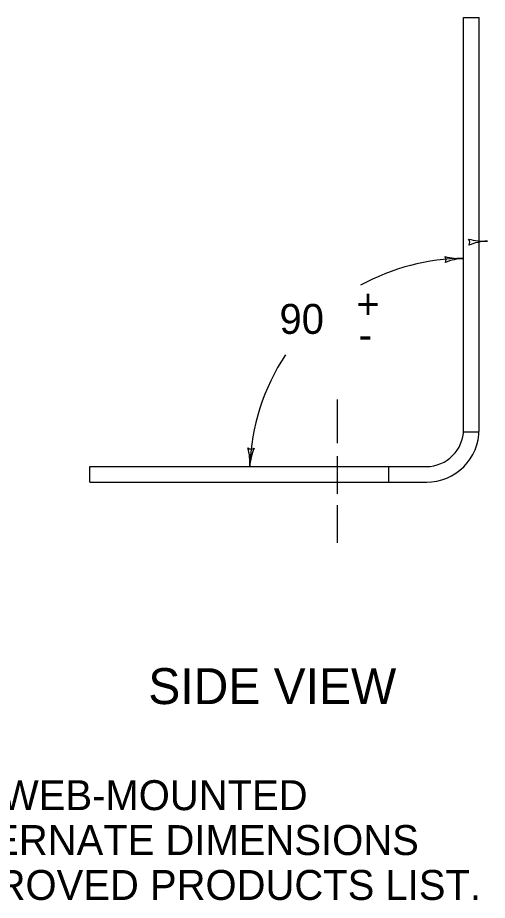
# Model space of a CAD drawing. Extents: x 998.8 to 1037.2, y 999 to 1023.1.
# Drawn here: x 1014.86 to 1018, y 1007.15 to 1013.05 of the extents above; entities that cross this region are included whole.
import ezdxf

# ---------------------------------------------------------------- set-up
doc = ezdxf.new("R2010")
doc.units = 0
doc.layers.add('Level 1', color=7, linetype='Continuous')

msp = doc.modelspace()

# ---------------------------------------------------------------- linework, layer by layer
at = {"layer": 'Level 1'}
for p, q in [((1017.8428, 1013.047), (1017.9473, 1013.047)), ((1017.8428, 1010.297), (1017.8428, 1013.047)), ((1017.9473, 1010.2936), (1017.9473, 1013.047)), ((1016.999, 1010.203), (1016.999, 1010.4947)), ((1017.8428, 1010.2788), (1017.9473, 1010.2788)), ((1016.999, 1009.8658), (1016.999, 1010.1164)), ((1015.3428, 1010.047), (1017.5928, 1010.047)), ((1015.3428, 1009.9424), (1015.3428, 1010.047)), ((1017.3428, 1009.9424), (1017.3428, 1010.047)), ((1015.3428, 1009.9424), (1017.5962, 1009.9424)), ((1016.999, 1009.5378), (1016.999, 1009.7884))]:
    msp.add_line(p, q, dxfattribs=at)
for centre, radius, start, end in [((1017.8533, 1011.5457), 0.0313, 322.04418, 44.16088), ((1017.9794, 1011.9444), 0.3909, 254.61674, 273.26347), ((1018.024, 1011.1638), 0.3909, 93.26958, 111.93837), ((1018.024, 1011.1638), 0.3909, 93.25736, 93.26958), ((1017.8503, 1010.0002), 1.438, 90.29884, 118.96475), ((1017.8205, 1011.8284), 0.3909, 254.61674, 273.26347), ((1017.6943, 1011.4296), 0.0313, 322.04418, 44.16088), ((1017.865, 1011.0478), 0.3909, 93.26958, 111.93837), ((1017.865, 1011.0478), 0.3909, 93.25736, 93.26958), ((1017.8503, 1010.0002), 1.438, 146.48558, 178.13366), ((1017.5928, 1010.297), 0.25, 270, 0), ((1017.5928, 1010.297), 0.3546, 270, 0), ((1016.423, 1010.1953), 0.0313, 224.95062, 307.06731), ((1016.0229, 1010.0731), 0.3909, 356.17602, 14.84481), ((1016.8031, 1010.0209), 0.3909, 157.52318, 176.16991), ((1016.0229, 1010.0731), 0.3909, 356.1638, 356.17602)]:
    msp.add_arc(centre, radius, start, end, dxfattribs=at)

# ---------------------------------------------------------------- texts
for s, height, p in [('+', 0.2, (1017.1258, 1011.0338)), ('90', 0.2, (1016.6117, 1010.9339)), ('-', 0.2, (1017.1415, 1010.8288)), ('SIDE VIEW', 0.24, (1015.7343, 1008.4601)), ('DIMENSIONS SHOWN ARE FOR ONE VERSION OF A WEB-MOUNTED', 0.2, (1007.9883, 1007.7515)), ('GUARDRAIL DELINEATOR. DELINEATORS WITH ALTERNATE DIMENSIONS', 0.2, (1007.9883, 1007.4515)), ('MAY BE CONSIDERED FOR INCLUSION ON THE APPROVED PRODUCTS LIST.', 0.2, (1007.9883, 1007.1515))]:
    msp.add_text(s, height=height, dxfattribs=at).set_placement(p)

doc.saveas('drawing.dxf')
